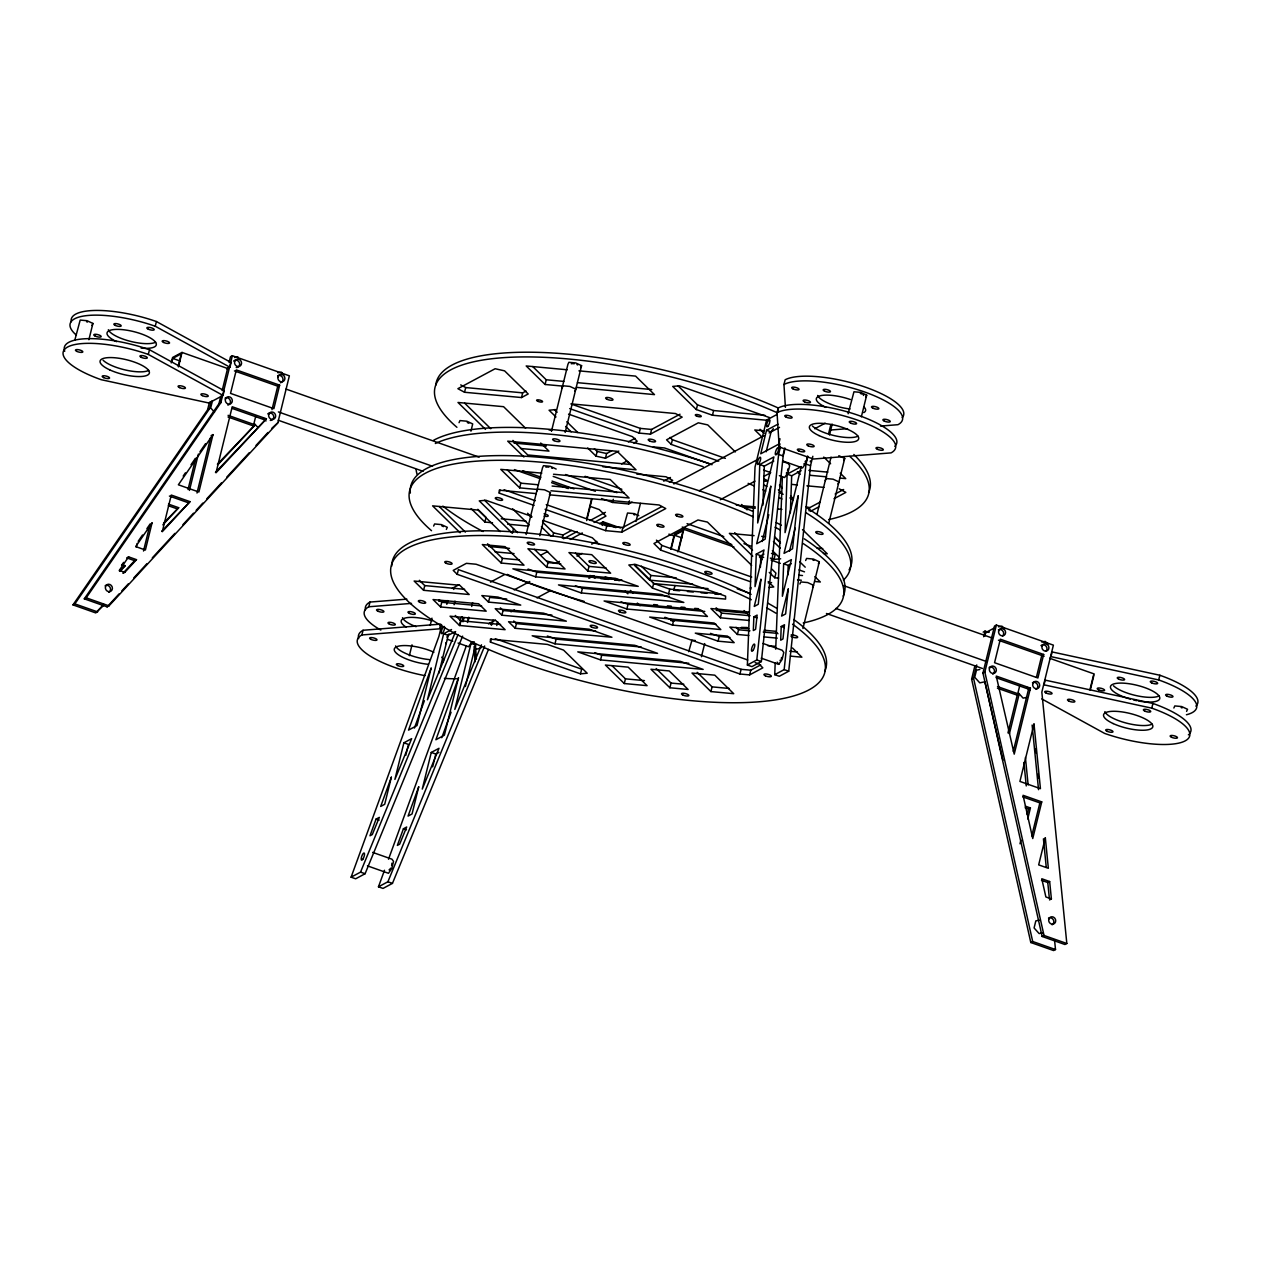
<?xml version="1.0" encoding="UTF-8"?>
<svg xmlns="http://www.w3.org/2000/svg" width="1261" height="1261" viewBox="0 0 1261 1261"><rect width="100%" height="100%" fill="white"/><g stroke="black" fill="none" stroke-linecap="round" stroke-linejoin="round"><path stroke-width="1.5" d="M759.752 464.521L757.688 522.968L773.907 456.939L759.752 464.521L764.308 466.129L773.75 461.069M762.937 505.094L764.308 466.129M787.116 474.168L785.051 532.615L801.255 466.586L787.116 474.168L791.672 475.775L801.098 470.716M790.363 512.786L791.672 475.775M785.02 448.506L783.176 456.025L761.36 661.568L751.934 666.628L747.379 665.02L755.024 467.043L766.578 420.055L776.681 414.633M753.857 616.85L753.321 630.547L755.607 629.318L757.12 615.1L753.857 616.85L756.899 617.922M756.285 554.131L755.024 586.633L764.024 549.985L756.285 554.131L760.84 555.738L763.945 554.083M760.399 567.214L760.84 555.738M812.841 456.277L810.539 465.672L788.724 671.215L779.298 676.274L774.743 674.667L775.184 662.908M775.72 649.179L782.387 476.69M781.221 626.496L780.685 640.194L782.971 638.964L784.484 624.747L781.221 626.496L784.263 627.568M783.648 563.777L782.387 596.28L791.388 559.632L783.648 563.777L788.204 565.385L791.309 563.714M787.841 574.937L788.204 565.385M747.379 665.02L756.805 659.96L778.62 454.417L780.464 446.898M774.743 674.667L784.169 669.607L805.984 464.064L807.828 456.545M74.793 340.234L80.184 320.073L87.025 320.704L92.904 323.431L88.9 339.698M149.476 349.738L224.174 390.721L223.024 395.418L148.325 354.436L149.476 349.738A63.349 18.836 13.8 0 0 64.737 351.283M156.411 321.539L231.11 362.522L229.943 367.235L155.245 326.236L156.411 321.539A63.349 18.836 13.8 0 0 71.262 321.728M171.244 362.9L172.584 357.478L182.01 352.434L228.446 368.795M171.906 361.923L172.773 358.392L181.253 353.852L178.227 366.194M178.463 366.888L182.01 352.434M136.283 547.038L137.181 543.428M143.502 551.025L150.154 523.93L146.891 528.674M188.031 489.52L195.55 458.909M104.316 604.713L95.773 612.925L72.98 604.886L207.608 409.793L209.452 402.275M189.449 490.419L198.371 454.07M72.98 604.886L74.856 603.877L209.499 408.785L211.344 401.266M212.431 400.888L210.697 407.933L214.496 412.142M197 493.035L210.634 437.535M229.092 362.38L230.479 356.737L232.371 355.728L289.368 375.825L277.83 422.813L108.982 605.863L107.106 606.872L84.298 598.833L218.941 403.741L220.785 396.222M222.172 390.579L227.705 368.023M220.565 401.124L221.432 397.593M212.983 434.619L198.891 492.011L178.368 484.791L212.983 434.619L211.107 435.628M84.298 598.833L86.189 597.824L220.817 402.732L232.371 355.728M255.762 416.162L254.028 423.207L257.827 427.416M271.982 409.667L277.751 386.165L279.643 385.157L273.873 408.659L230.542 393.385L236.311 369.899L279.643 385.157M361.891 634.961L363.058 630.264L440.688 624.116L439.537 628.829L361.891 634.961A63.349 18.836 13.8 0 0 424.973 675.66M380.822 630.059A63.349 18.836 13.8 0 1 368.827 606.762L369.977 602.064L406.862 599.148M464.552 392.266L457.869 388.687L495.132 368.732L504.573 370.844L528.201 393.968L521.534 397.546L464.552 392.266L465.703 387.568L460.691 384.889M423.601 590.306L414.144 581.037L459.729 585.262L469.187 594.514L423.601 590.306L424.752 585.593L419.346 580.312M409.352 655.673L412.016 644.828M470.936 431.167L472.702 423.932L466.838 421.206L459.997 420.575L459.036 422.671M430.19 625.393L431.971 618.158M403.898 742.792L394.898 779.44L411.653 738.647L403.898 742.792L408.454 744.4L405.758 755.386M440.609 606.951L433.043 599.558L478.644 603.783L486.194 611.175L440.609 606.951L441.76 602.254L439.238 599.795M441.713 624.999L438.954 636.269L351.094 877.183L355.665 878.791L365.091 873.731L462.629 636.143M446.804 604.318L447.718 600.551M755.118 662.608L758.823 663.901L762.826 667.826L749.617 674.903L739.939 674.005L457.223 574.338L458.373 569.625L741.105 669.307L750.768 670.206L760.682 664.894M451.533 629.538L443.667 633.747L427.447 699.776L455.599 631.556M454.102 604.728L455 601.119M438.954 673.09L448.222 635.355L454.512 631.997M459.508 625.472L450.067 616.203L495.652 620.428L505.109 629.696L459.508 625.472L460.675 620.759L455.268 615.478M492.499 522.779L484.902 522.07L486.052 517.373L477.809 509.302M459.792 625.503L460.943 620.79L500.585 624.463M462.992 621.768L463.922 618.016M431.262 752.439L422.262 789.087L439.001 748.293L431.262 752.439L435.817 754.046L438.923 752.376M521.534 397.546L522.684 392.849L526.026 391.068M467.437 622.524L468.729 617.228M534.097 505.425L499.261 493.146L500.034 490.009M468.02 621.5L468.934 617.732M471.709 606.462L472.639 602.695M432.665 766.877L435.817 754.046M474.168 641.707L471.031 643.394L454.811 709.423L481.481 644.797M465.388 686.504L475.586 645.001L471.031 643.394M488.527 602.112L481.844 595.57L497.953 597.068L520.746 605.107L488.527 602.112L489.678 597.415L506.733 599.007M501.232 563.052L482.317 544.547L505.109 546.659L524.024 565.164L501.232 563.052L502.382 558.355L487.534 543.806M537.265 489.489L519.69 487.865L520.84 483.168L507.332 469.943M562.658 386.102L545.083 384.479L546.234 379.782L532.725 366.557M513.511 528.611L512.36 533.308L479.259 500.885L485.926 500.27L531.795 516.443M492.2 623.896L493.13 620.128M490.434 642.101L490.434 639.138L547.432 644.418L563.557 650.093L587.185 673.232L580.501 673.847L490.434 642.101L491.207 638.964M496.771 625.503L497.685 621.736M501.894 615.21L495.21 608.669L543.554 613.145L566.347 621.184L501.894 615.21L503.044 610.497L500.365 607.881M526.121 534.506L542.514 467.768L543.475 465.687L550.3 466.318L556.18 469.045M551.514 431.12L567.907 364.382L568.869 362.301L575.71 362.932L581.573 365.658L565.18 432.381M515.26 628.293L508.561 621.736L589.171 629.207L611.932 637.246L515.26 628.293L516.411 623.596L513.731 620.979M539.787 535.767L550.411 492.531L544.531 489.82L537.706 489.189L536.729 491.27M535.673 576.86L638.239 586.365L615.447 578.326L512.88 568.821L535.673 576.86L536.823 572.163L621.972 580.044M552.807 536.02L553.579 532.883L542.529 522.054M546.817 567.277L527.918 548.771L546.139 550.458L565.054 568.963L546.817 567.277L547.968 562.579L534.459 549.355M562.264 538.116L563.021 534.979L571.501 530.455M618.804 451.091L605.453 458.232L596.012 456.135L597.162 451.438L594.404 448.743M554.982 643.819L657.548 653.34L634.756 645.301L532.189 635.78L554.982 643.819L556.133 639.122L641.297 647.019M586.917 517.908L591.693 498.521M586.68 520.588L592.008 498.899M605.453 458.232L606.604 453.534L611.617 450.855M581.274 592.938L683.825 602.443L661.032 594.404L558.481 584.899L581.274 592.938L582.44 588.241L669.496 596.311M587.847 571.075L568.947 552.57L591.74 554.682L610.639 573.188L587.847 571.075L588.997 566.378L575.489 553.153M602.222 525.443L603.121 521.833L620.648 528.012M545.099 509.302L605.627 530.645L606.777 525.947L622.887 527.445L661.852 506.591M601.544 498.568L612.547 502.445L613.319 499.324M569.72 408.611L639.169 433.09L640.32 428.393L651.59 429.434L680.01 414.223M580.501 673.847L581.668 669.15L495.274 638.696M605.627 530.645L621.736 532.142L622.887 527.445M612.547 502.445L628.672 503.943L629.428 500.806M623.454 527.744L627.521 513.006L634.362 513.637L638.775 515.686M639.169 433.09L650.44 434.131L651.59 429.434M600.583 659.913L703.149 669.402L680.357 661.379L577.774 651.858L600.583 659.913L601.733 655.2L688.821 663.27M636.001 521.471L640.446 503.391M626.875 609.016L707.453 616.471L700.769 609.93L604.082 600.977L626.875 609.016L628.025 604.318L704.773 611.427M718.723 461.148L671.246 444.408L672.397 439.711L670.064 437.409M624.29 683.541L605.39 665.036L628.183 667.148L647.082 685.653L624.29 683.541L625.44 678.844L611.948 665.635M692.667 584.142L649.683 580.155L650.834 575.457L641.376 566.205M750.547 581.762L660.622 550.08L661.773 545.382L656.429 540.149M652.489 588.13L628.845 564.991L635.528 564.392L725.579 596.138L725.579 599.101L668.598 593.821L652.489 588.13L653.639 583.433L634.173 564.376M769.446 420.512L712.449 415.232L696.34 409.557L697.491 404.86L678.024 385.803M670.805 548.819L674.351 534.349L683.793 529.305L733.934 546.975M671.073 549.37L674.54 535.279L683.021 530.739L677.835 551.877M678.465 550.994L683.793 529.305M668.598 593.821L669.749 589.123L721.04 593.868M712.449 415.232L713.616 410.534L764.891 415.295M674.934 585.545L673.784 590.243L679.632 590.779M672.476 625.093L720.819 629.57L714.136 623.029L649.683 617.055L672.476 625.093L673.626 620.396L716.169 624.337M669.875 687.765L650.975 669.26L669.213 670.947L688.112 689.468L669.875 687.765L671.041 683.068L656.177 668.535M688.679 651.701L691.958 640.21L695.378 640.525M701.431 656.729L704.678 643.567M748.876 620.444L720.378 617.795L721.528 613.098L716.138 607.802M777.927 424.169L766.515 430.285L760.746 453.787L778.668 444.187L780.007 438.765M718.076 641.171L734.186 642.653L727.502 636.111L695.284 633.132L718.076 641.171L719.227 636.458L729.977 637.467M766.199 451.769L771.086 431.892L773.292 428.661M777.044 412.694A63.349 18.836 13.8 0 1 857.638 420.165A63.349 18.836 13.8 0 1 891.054 452.888L813.408 459.02L779.203 446.961L777.044 412.694L778.195 407.997A63.349 18.836 13.8 0 1 852.121 413.261A63.349 18.836 13.8 0 1 896.067 444.802M785.414 407.35L783.964 384.51L785.13 379.797A63.349 18.836 13.8 0 1 860.979 385.677A63.349 18.836 13.8 0 1 902.214 417.659M710.905 691.58L692.005 673.059L714.798 675.171L733.713 693.692L710.905 691.58L712.071 686.867L697.207 672.334M779.203 446.961L779.976 443.84M748.782 635.512L737.386 634.456L738.552 629.759L736.03 627.284M783.081 455.048L784.815 448.002M762.18 541.489L768.769 514.709M739.939 674.005L741.105 669.307M770.329 558.103L774.002 559.395L775.152 554.698L771.48 553.406M749.617 674.903L750.768 670.206M778.557 578.121L774.758 577.774L775.909 573.077L771.779 569.026M807.623 456.041L805.889 463.086L802.563 467.926L783.27 461.132M789.544 551.136L795.187 528.17M808.995 510.768L809.767 507.631L819.918 502.193M828.619 433.579L830.778 424.768M829.502 434.982L832.165 424.137M816.955 514.472L831.031 457.128M848.117 413.75L853.965 391.777L860.806 392.407L866.685 395.134L861.358 416.824M802.926 628.53L819.319 561.791L813.44 559.064L806.599 558.434L805.637 560.53M828.776 523.252L844.712 458.405L838.833 455.678M1054.527 939.808L1055.504 949.549L1053.613 950.558L1030.804 942.519L971.632 679.112L974.863 665.95M1055.504 949.549L1032.696 941.51L973.524 678.103L976.755 664.941M983.675 636.742L985.062 631.115L988.734 632.407M984.825 636.127L985.692 632.612L993.558 628.404M982.949 673.059L994.503 626.055L996.379 625.046L1053.392 645.143L1041.838 692.131L1066.822 943.496L1064.93 944.505L1042.138 936.466L982.949 673.059L984.841 672.05L996.379 625.046M1007.965 732.925L1017.233 695.189L1019.124 694.18L1009.399 733.792M1019.786 685.48L1018.053 692.525L1023.112 698.137L1026.501 697.412M1013.261 751.383L1028.55 689.121L1030.442 688.112L1014.222 754.141L996.237 676.069L1030.442 688.112M1036.447 677.173L1041.775 655.484L1043.667 654.475L1037.898 677.977L994.566 662.703L1000.336 639.201L1043.667 654.475M1019.991 843.782L1020.89 840.11M1027.195 814.464L1028.535 808.963L1030.426 807.954L1027.731 818.941M1031.766 835.885L1039.868 802.894L1041.744 801.886L1032.743 838.549L1023.034 795.297L1041.744 801.886M1089.993 689.499L1093.46 675.407M1090.229 690.24L1094.217 673.973L1049.641 658.258M1151.766 708.146L1152.917 703.449L1045.196 680.136L1044.045 684.833L1151.766 708.146A63.349 18.836 13.8 0 1 1185.182 740.869A63.349 18.836 13.8 0 1 1104.589 733.398L1041.775 698.925M1158.686 679.947L1159.852 675.25L1052.131 651.937L1050.98 656.634L1158.686 679.947A63.349 18.836 13.8 0 1 1186.412 714.751M376.062 819.114L369.993 835.775L372.279 834.561L379.325 817.364L376.062 819.114L379.104 820.186M414.412 728.07L424.374 700.738M488.496 649.415L392.455 883.378L383.013 888.422L378.458 886.814L384.495 870.263M388.514 859.23L466.302 645.916M403.425 828.761L397.357 845.422L399.642 844.192L406.688 827.011L403.425 828.761L406.468 829.833M441.776 737.717L451.075 712.213M351.094 877.183L360.536 872.123L458.058 634.535M378.458 886.814L387.899 881.77L484.681 645.995M91.943 325.511L92.904 323.431M433.642 526.058L434.604 523.961L441.429 524.608L447.308 527.319L446.347 529.415M562.122 387.884L563.1 385.787L569.925 386.433L575.804 389.145L574.843 391.241M580.612 367.739L581.573 365.658M549.449 494.627L550.411 492.531M825.261 480.63L826.223 478.55L833.064 479.18L838.943 481.907L837.966 483.988M865.708 397.215L866.685 395.134M843.751 460.486L844.712 458.405M799.868 584.016L800.83 581.936L807.67 582.566L813.55 585.293L812.573 587.374M818.357 563.872L819.319 561.791M1173.865 708.02L1174.826 705.924L1181.667 706.554L1187.547 709.281L1186.585 711.377M446.867 637.104L449.074 633.873M471.882 641.912L468.556 646.751L458.042 643.047M761.218 658.163L778.762 664.342L782.072 659.503L783.806 652.457L782.214 650.25L762.921 643.441M121.56 565.369L123.625 562.374M138.174 541.3L142.54 534.979M183.176 476.091L185.414 472.843M190.994 464.757L195.471 458.279M199.932 451.816L205.511 443.714M128.622 556.873L119.306 570.366L124.823 572.305L136.503 559.648L128.622 556.873L126.731 557.882L134.628 560.656L136.503 559.648M119.401 570.934L125.186 565.7L122.033 564.597M163.599 523.031L178.684 507.71L168.47 504.116M120 571.328L125.186 565.7M162.842 524.891L178.684 507.71M134.628 560.656L122.947 573.314L124.823 572.305M161.707 531.291L190.001 501.657L171.275 495.053L162.275 531.701L190.001 501.657M97.113 611.49L103.749 604.287M107.106 606.872L119.07 593.899M121.718 591.015L128.37 583.811M133.682 578.042L146.985 563.635M152.297 557.866L174.901 533.371M182.877 524.718L193.516 513.195M196.164 510.311L202.816 503.092M206.804 498.773L221.432 482.916M226.744 477.162L249.347 452.652M255.999 445.448L267.962 432.476M271.95 428.157L277.83 422.813M217.396 464.221L255.1 424.862L228.099 415.342M217.948 464.631L255.1 424.862M215.442 472.371L266.418 418.794L232.213 406.751L216.009 472.78L266.418 418.794M226.807 368.906L229.943 367.235M223.024 395.418L208.869 403L101.148 379.687A63.349 18.836 13.8 0 1 67.731 346.964A63.349 18.836 13.8 0 1 148.325 354.436M207.608 409.793L209.499 408.785M218.941 403.741L220.817 402.732M628.309 441.917L634.992 438.339M633.826 443.037L637.168 441.24L632.486 436.669L568.538 414.112M650.44 434.131L682.185 417.123L675.502 413.545L572.147 403.977M621.578 463.922L626.591 461.242M452.179 588.383L458.909 584.773M590.148 520.478L605.39 512.329M663.696 481.119L670.474 477.478M563.572 538.778L577.128 531.527M594.073 522.464L605.942 516.112L599.259 509.57L590.085 506.339M628.672 503.943L632.06 502.13M669.323 482.191L672.712 480.378L666.029 476.784L636.773 474.073M490.482 582.125L504.337 574.701M540.733 555.218L547.668 551.514M570.193 539.456L582.314 532.962M599.653 523.678L603.121 521.833M673.815 483.956L763.914 435.723M769.115 432.949L779.519 427.369M559.49 561.366L556.101 563.178L546.659 561.082M591.693 544.137L596.768 541.426M576.971 556.101L582.062 553.374M621.736 532.142L665.776 508.561L659.109 504.983L549.906 494.864M814.748 428.772L825.151 423.192M514.173 589.849L529.762 581.51M699.225 490.765L756.411 460.155M488.448 623.864L495.384 620.16M510.973 611.806L514.441 609.946M536.965 597.887L550.836 590.463M720.299 499.719L754.961 481.166M763.614 476.532L770.55 472.828M588.903 578.342L593.978 575.631M835.16 494.028L843.641 489.504M810.303 511.43L818.767 506.89M834.01 498.725L845.863 492.389L839.18 488.795M983.17 632.124L985.062 631.115M971.632 679.112L973.524 678.103M1041.476 880.32L1047.781 882.542L1049.656 881.534L1051.39 898.92L1049.499 899.928M1030.804 942.519L1032.696 941.51M1042.138 936.466L1044.013 935.457L1066.822 943.496M234.499 357.525L237.888 356.8M277.83 372.799L281.219 372.074L283.741 374.88M998.523 626.843L1001.912 626.118L1004.45 628.924M985.692 632.612L989.081 631.887M1041.838 642.101L1045.243 641.392L1047.765 644.198M979.844 669.481L976.455 670.206L974.721 677.252L979.781 682.863L984.873 681.791M1039.222 920.199L1035.817 920.908L1034.083 927.97L1039.143 933.581L1042.548 932.856M555.738 409.604L549.071 410.219L555.975 416.965M774.002 559.395L780.669 558.781M768.233 582.897L771.559 582.582M768.737 587.437L773.75 586.98L768.217 581.573M830.037 430.064L847.518 428.677M880.509 426.076L897.974 424.689A63.349 18.836 13.8 0 0 864.557 391.966A63.349 18.836 13.8 0 0 783.964 384.51M368.827 606.762L411.527 603.389M438.702 601.245L446.457 600.63M567.214 369.772L526.184 365.958L545.083 384.479M578.925 370.86L635.591 376.109L654.491 394.614L576.34 387.363M546.234 379.782L563.825 381.405M577.491 382.666L651.748 389.554M465.703 387.568L522.684 392.849M764.276 430.836L754.787 429.954L761.66 436.684M653.293 446.93L664.579 447.97L712.055 464.71M514.015 443.068L546.312 446.063M808.9 470.385L827.894 472.15M520.462 448.475L548.961 451.107L540.701 443.037M809.641 475.255L826.743 476.847M840.047 478.077L845.737 478.613L840.236 473.222M631.32 464.568L527.76 454.969L512.912 440.42M602.805 466.728L636.033 469.801L617.118 451.296L507.71 441.161L523.914 457.018M791.703 484.397L797.393 484.933M806.898 485.816L823.985 487.392M541.804 473.159L500.775 469.36L519.69 487.865M553.532 474.246L610.198 479.495L629.097 498L550.947 490.765M520.84 483.168L538.431 484.791M552.097 486.052L624.4 492.752M736.314 505.157L755.307 506.906M778.1 509.018L781.899 509.381M743.549 507.143L755.276 508.23M536.272 493.603L499.261 490.182L499.261 493.146M754.078 535.641L729.378 533.356L752.754 556.227M761.676 536.335L765.474 536.697M501.248 518.791L525.947 521.077M817.033 548.046L822.724 548.567M507.694 524.182L528.595 526.121M823.465 553.453L827.263 553.8L802.516 529.573M488.622 546.454L509.523 548.393M798.702 575.189L802.5 575.536M495.069 551.861L514.062 553.611M797.551 579.887L801.35 580.233M814.653 581.463L820.344 581.999L814.842 576.608M502.382 558.355L519.469 559.947M547.968 562.579L560.735 563.762M588.997 566.378L606.1 567.97M650.834 575.457L676.227 577.806M600.898 578.673L608.685 579.398M614.533 579.934L620.38 580.486M653.497 583.559L708.083 588.603M687.434 591.504L693.282 592.039M701.084 592.765L706.932 593.316M714.735 594.026L718.644 594.388M748.924 612.058L710.92 608.543L720.378 617.795M653.671 604.555L657.58 604.917M667.353 605.832L671.262 606.194M681.035 607.093L684.944 607.455M694.701 608.369L698.61 608.716M716.201 610.356L747.458 613.256M424.752 585.593L464.647 589.297M721.528 613.098L750.027 615.731M748.829 628.813L729.835 627.048L737.386 634.456M764.024 630.216L775.42 631.272L777.942 633.747M441.76 602.254L481.655 605.958M738.552 629.759L749.948 630.815M763.236 632.045L776.54 633.274M503.044 610.497L551.877 615.037M763.993 636.915L777.28 638.145M767.744 645.648L775.342 646.341M516.411 623.596L595.681 630.941M789.749 651.259L797.346 651.953M790.489 656.13L801.886 657.186L792.428 647.933M625.44 678.844L644.45 680.609M671.041 683.068L683.809 684.25M712.071 686.867L729.157 688.459M553.579 532.883L563.021 534.979M597.162 451.438L606.604 453.534M805.984 506.796L809.767 507.631M769.431 417.549L679.38 385.803L672.712 386.418L696.34 409.557M766.515 430.285L771.086 431.892M778.62 454.417L783.176 456.025M805.984 464.064L810.539 465.672M782.845 461.573L788.109 463.417L789.701 465.64L787.967 472.686L784.641 477.525L779.377 475.665M763.599 470.101L770.613 472.576M585.072 476.311L621.846 489.268M565.543 474.53L617.007 492.673M687.056 523.646L723.767 536.587M743.943 543.696L751.288 546.281M682.233 527.051L731.79 544.516M234.436 370.907L278.586 386.465M286.011 389.082L479.164 457.16M514.441 469.596L540.449 478.77M551.593 482.695L568.301 488.59M759.926 556.148L763.646 557.457M771.07 560.073L780.354 563.352M798.938 569.893L804.502 571.848M843.499 585.608L992.076 637.971M998.444 640.225L1044.076 656.303M172.773 358.392L180.197 361.024M674.54 535.279L681.965 537.895M668.897 534.144L674.414 536.083M603.972 523.41L615.935 527.618M661.773 545.382L751.714 577.065M278.382 411.921L432.539 466.255M835.87 608.448L986.307 661.473M278.24 420.244L423.097 471.315M826.444 613.492L982.445 668.488M232.134 408.391L264.542 419.818M996.158 677.709L1028.55 689.121M542.797 520.32L592.323 537.769L599.007 544.311M737.212 588.855L750.059 593.395M997.514 686.567L1019.124 694.18M228.02 416.981L253.209 425.871M997.435 688.207L1017.233 695.189M756.805 659.96L761.36 661.568M784.169 669.607L788.724 671.215M169.4 496.062L188.11 502.666M1022.844 796.905L1039.868 802.894M1025.319 806.157L1030.426 807.954M168.28 505.724L176.792 508.719M1025.13 807.765L1028.535 808.963M443.667 633.747L448.222 635.355M447.513 639.327L452.778 641.187M1049.656 881.534L1041.775 878.744L1045.873 896.965L1051.39 898.92M86.189 597.824L108.982 605.863M74.856 603.877L97.664 611.916M372.657 852.389L391.95 859.182L393.542 861.405L391.808 868.451L388.483 873.29L367.44 865.866M360.536 872.123L365.091 873.731M387.899 881.77L392.455 883.378M697.491 404.86L713.616 410.534M570.87 403.914L640.32 428.393M672.397 439.711L725.359 458.373M553.185 476.406L595.365 491.286M522.684 470.763L541.032 477.225M552.034 481.103L574.039 488.874M504.085 489.725L535.263 500.727M546.265 504.605L606.777 525.947M653.639 583.433L669.749 589.123M528.06 569.074L536.823 572.163M575.41 585.766L582.44 588.241M621.011 601.844L628.025 604.318M664.862 617.291L673.626 620.396M710.463 633.369L719.227 636.458M747.726 659.992L476.091 564.234L466.412 563.336L453.219 570.398L457.223 574.338M547.369 636.033L556.133 639.122M594.719 652.725L601.733 655.2M626.087 461.022L629.428 462.803M590.038 575.442L595.05 578.137M823.748 457.065L830.621 463.796M760.052 429.307L764.182 433.343M797.393 471.693L800.152 474.388M779.471 485.122L782.246 487.834M790.584 495.999L793.374 498.725M778.321 489.82L782.482 493.902M735.321 451.927L707.752 424.91L698.31 422.813L666.565 439.821L671.246 444.408M741.594 504.495L747.095 509.87M774.585 536.792L780.086 542.183M774.979 537.58L780.48 542.955M799.726 561.807L805.227 567.182M773.434 541.505L780.307 548.236M772.378 550.663L779.298 557.441M734.659 532.694L752.533 550.19M759.406 556.921L762.164 559.616M769.257 572.384L774.758 577.774M751.635 565.338L707.437 522.086L697.979 519.973L653.939 543.538L660.622 550.08M554.367 409.573L557.126 412.268M566.788 421.726L577.837 432.523M565.637 426.423L571.154 431.829M587.721 448.033L596.012 456.135M744.069 610.56L749.46 615.841M525.585 428.22L503.58 406.688L457.995 402.464L485.501 429.386M634.819 565.622L649.683 580.155M464.647 403.142L490.781 428.724M630.405 590.432L633.101 593.08M625.204 591.173L627.899 593.805M637.357 603.073L640.052 605.706M527.571 513.227L531.716 517.294M541.379 526.751L551.041 536.224M512.612 508.798L529.116 524.954M484.539 500.239L517.656 532.678M500.191 531.606L478.187 510.075L432.602 505.85L460.107 532.772M471.157 508.609L484.902 522.07M439.254 506.544L465.388 532.11M1027.479 687.466L1030.016 690.271M263.454 418.163L265.992 420.969M777.17 662.135L778.762 664.342M489.946 623.06L491.538 625.267M984.92 682.122L1002.905 760.21M984.841 672.05L1044.013 935.457M1035.565 748.861L1035.943 752.754M1038.071 774.191L1038.465 778.084M1032.128 725.043L1038.544 789.67M1043.43 838.801L1046.267 867.41M1047.781 882.542L1049.31 897.99M1025.414 757.514L1028.141 784.925M1023.916 762.432L1026.249 785.934M778.195 407.997L778.431 411.811M475.381 643.788L476.343 659.03M474.104 646.594L475.066 661.82M781.631 657.47A3.799 1.135 -70.6 0 1 781.284 658.4M780.449 659.976A3.799 1.135 -70.6 0 1 780.023 660.512M805.448 461.053A3.799 1.135 -70.6 0 1 805.101 461.983M804.266 463.559A3.799 1.135 -70.6 0 1 803.84 464.08M787.967 468.824A3.799 1.135 -70.6 0 1 787.526 470.652M786.769 472.434A3.799 1.135 -70.6 0 1 786.328 473.143M391.84 863.218A3.799 1.135 -70.6 0 1 391.635 865.487M390.611 868.198A3.799 1.135 -70.6 0 1 390.185 868.908M389.744 869.444A3.799 1.135 -70.6 0 1 389.019 869.838M1048.506 918.134A3.799 3.452 61.8 0 1 1053.345 919.836A3.799 3.452 61.8 0 1 1052.115 924.817M1032.46 682.69A3.799 3.452 61.8 0 1 1037.299 684.392A3.799 3.452 61.8 0 1 1036.085 689.373M989.144 667.416A3.799 3.452 61.8 0 1 993.983 669.118A3.799 3.452 61.8 0 1 992.754 674.115M998.381 629.822A3.799 3.452 61.8 0 1 1002.716 635.97M1040.971 645.632A3.799 3.452 61.8 0 1 1041.696 645.096M1042.548 644.781A3.799 3.452 61.8 0 1 1046.031 651.243M105.199 585.624A3.799 3.452 61.8 0 1 110.022 587.327A3.799 3.452 61.8 0 1 108.809 592.307M267.726 413.907A3.799 3.452 61.8 0 1 273.495 415.531A3.799 3.452 61.8 0 1 270.295 420.433M225.12 398.098A3.799 3.452 61.8 0 1 230.164 400.257A3.799 3.452 61.8 0 1 227.894 405.112M233.632 361.04A3.799 3.452 61.8 0 1 239.401 362.664A3.799 3.452 61.8 0 1 236.217 367.566M277.672 375.778A3.799 3.452 61.8 0 1 282.732 377.937A3.799 3.452 61.8 0 1 280.446 382.777M444.597 627.647A3.799 1.135 -70.6 0 1 442.185 633.511A3.799 1.135 -70.6 0 1 441.902 629.57A3.799 1.135 -70.6 0 1 444.55 627.032M462.472 617.433A3.799 1.135 -70.6 0 1 461.999 620.648M459.713 620.286A3.799 1.135 -70.6 0 1 462.062 616.865M453.361 588.855A3.799 1.135 -70.6 0 1 453.787 589.439M810.46 460.848A3.799 1.135 -70.6 0 1 810.271 461.731M633.889 514.677A3.799 1.135 13.8 0 1 634.819 514.961M571.312 363.814A3.799 1.135 13.8 0 1 574.259 363.767M576.986 364.602A3.799 1.135 13.8 0 1 577.68 364.965M467.279 422.545A3.799 1.135 13.8 0 1 468.808 423.255M812.951 560.12A3.799 1.135 13.8 0 1 813.897 560.404M545.918 467.2A3.799 1.135 13.8 0 1 548.866 467.153M551.593 467.989A3.799 1.135 13.8 0 1 552.286 468.351M441.886 525.932A3.799 1.135 13.8 0 1 443.415 526.641M1181.194 707.61A3.799 1.135 13.8 0 1 1182.124 707.894M860.317 393.448A3.799 1.135 13.8 0 1 862.098 394.078M863.265 394.819A3.799 1.135 13.8 0 1 863.517 395.465M86.552 321.744A3.799 1.135 13.8 0 1 87.482 322.028M863.769 406.704A25.346 7.534 13.8 0 1 863.769 412.631M825.955 407.398A25.346 7.534 13.8 0 1 819.603 395.97A25.346 7.534 13.8 0 1 850.403 399.548M895.278 445.858A63.349 18.836 13.8 0 1 894.79 446.362M850.072 408.99A25.346 7.534 13.8 0 1 817.664 395.465M858 436.133A25.346 7.534 13.8 0 1 835.208 435.833A25.346 7.534 13.8 0 1 812.399 425.982M1130.313 699.098A25.346 7.534 13.8 0 1 1114.882 683.635A25.346 7.534 13.8 0 1 1156.195 693.251A25.346 7.534 13.8 0 1 1138.336 700.974M1136.728 700.659A25.346 7.534 13.8 0 1 1133.497 699.934M1152.917 703.449A63.349 18.836 13.8 0 1 1189.848 733.319M1188.934 734.343A63.349 18.836 13.8 0 1 1188.382 734.832M1159.852 675.25A63.349 18.836 13.8 0 1 1195.854 706.144M1159.064 695.914A25.346 7.534 13.8 0 1 1136.271 695.615A25.346 7.534 13.8 0 1 1113.463 685.763M1152.128 724.113A25.346 7.534 13.8 0 1 1126.12 723.026A25.346 7.534 13.8 0 1 1104.872 711.63M481.166 647.728A63.349 18.836 13.8 0 1 474.782 649.525M475.098 643.599A3.799 1.135 13.8 0 1 474.845 644.135M406.263 627.206A25.346 7.534 13.8 0 1 405.301 617.985A25.346 7.534 13.8 0 1 432.208 620.806M358.66 638.586A63.349 18.836 13.8 0 1 363.058 630.264M365.422 609.725A63.349 18.836 13.8 0 1 369.977 602.064M416.083 626.67A25.346 7.534 13.8 0 1 402.511 617.717M429.512 659.613A25.346 7.534 13.8 0 1 395.591 645.916M456.482 678.765A63.349 18.836 13.8 0 1 444.392 678.355M445.905 642.747A3.799 1.135 13.8 0 1 445.905 643.63M441.697 657.17A25.346 7.534 13.8 0 1 441.697 663.097M428.362 664.311A25.346 7.534 13.8 0 1 394.441 648.595A25.346 7.534 13.8 0 1 433.91 652.252M76.354 335.111A63.349 18.836 13.8 0 1 86.631 315.613A63.349 18.836 13.8 0 1 155.245 326.236M116.658 341.668A25.346 7.534 13.8 0 1 114.987 329.452A25.346 7.534 13.8 0 1 152.471 339.335A25.346 7.534 13.8 0 1 141.122 348.115M155.623 342.204A25.346 7.534 13.8 0 1 129.615 341.132A25.346 7.534 13.8 0 1 108.351 329.736M148.703 370.403A25.346 7.534 13.8 0 1 125.911 370.103A25.346 7.534 13.8 0 1 103.103 360.252M792.586 624.195A223.26 66.392 13.8 0 1 636.474 693.046A223.26 66.392 13.8 0 1 399.958 553.012A223.26 66.392 13.8 0 1 751.288 599.747M766.625 607.818A223.26 66.392 13.8 0 1 776.019 613.256M791.073 634.992A3.799 1.135 13.8 0 1 796.511 636.048A3.799 1.135 13.8 0 1 796.511 637.767A3.799 1.135 13.8 0 1 791.073 636.395M793.736 619.498A223.26 66.392 13.8 0 1 824.726 671.293M391.777 566.031A223.26 66.392 13.8 0 1 518.555 532.252A223.26 66.392 13.8 0 1 751.099 594.372M767.776 603.105A223.26 66.392 13.8 0 1 777.17 608.559M849.851 456.466A223.26 66.392 13.8 0 1 828.635 519.595M456.923 427.306A223.26 66.392 13.8 0 1 510.484 357.257A223.26 66.392 13.8 0 1 776.981 412.631M763.677 479.085A3.042 0.898 13.8 0 1 767.019 480.74A3.042 0.898 13.8 0 1 763.677 480.93M548.803 429.765A3.799 1.135 13.8 0 1 551.546 430.616M853.839 454.449A223.26 66.392 13.8 0 1 868.577 492.72M435.739 385.236A223.26 66.392 13.8 0 1 555.991 353.206A223.26 66.392 13.8 0 1 778.132 407.933M803.131 543.523A223.26 66.392 13.8 0 1 803.241 622.981M747.332 627.521A223.26 66.392 13.8 0 1 741.342 627.395M674.194 621.074A223.26 66.392 13.8 0 1 670.71 620.538M584.142 601.371A223.26 66.392 13.8 0 1 570.287 597.273M568.569 596.752A223.26 66.392 13.8 0 1 507.253 574.385M431.53 530.692A223.26 66.392 13.8 0 1 485.769 460.612A223.26 66.392 13.8 0 1 753.038 516.663M775.026 527.224A223.26 66.392 13.8 0 1 780.133 529.919M751.067 588.934A3.799 1.135 13.8 0 1 751.067 587.516M544.058 513.779A3.799 1.135 13.8 0 1 548.251 515.859A3.799 1.135 13.8 0 1 544.058 516.08M804.297 538.825A223.26 66.392 13.8 0 1 843.183 596.106M410.345 493.083A223.26 66.392 13.8 0 1 524.292 456.214A223.26 66.392 13.8 0 1 752.738 511.32M776.177 522.527A223.26 66.392 13.8 0 1 781.3 525.207M805.826 512.596A223.26 66.392 13.8 0 1 843.42 580.123M619.261 580.612A223.26 66.392 13.8 0 1 605.107 577.034M483.121 531.527A223.26 66.392 13.8 0 1 442.847 506.102M417.06 474.246A223.26 66.392 13.8 0 1 416.114 469.596M435.344 443.494A223.26 66.392 13.8 0 1 703.197 466.696M748.136 483.357A223.26 66.392 13.8 0 1 754.11 485.895M762.842 489.772A223.26 66.392 13.8 0 1 765.679 491.081M779.33 497.685A223.26 66.392 13.8 0 1 781.946 499.025M806.977 507.899A223.26 66.392 13.8 0 1 849.063 569.877M433.674 440.215A223.26 66.392 13.8 0 1 711.046 464.237M763.993 485.075A223.26 66.392 13.8 0 1 766.83 486.368M779.172 492.326A223.26 66.392 13.8 0 1 783.097 494.328M789.89 497.922A223.26 66.392 13.8 0 1 793.169 499.719M760.919 579.351L758.271 604.287L754.251 606.431L760.919 579.351M770.786 486.305L765.175 539.156L756.679 543.712L770.786 486.305M788.267 588.997L785.635 613.934L781.615 616.077L788.267 588.997M798.15 495.951L792.538 548.803L784.043 553.358L798.15 495.951M152.045 522.921L145.393 550.017L135.715 546.596L152.045 522.921M391.351 777.202L384.7 804.297L380.696 806.441L391.351 777.202M431.12 668.157L417.013 725.564L408.517 730.103L431.12 668.157M418.715 786.848L412.063 813.944L408.06 816.088L418.715 786.848M458.484 677.803L444.376 735.21L435.88 739.75L458.484 677.803M1034.004 724.019L1019.913 781.426L1040.435 788.661L1034.004 724.019M1045.322 837.793L1038.67 864.888L1048.348 868.293L1045.322 837.793M225.388 399.233A3.799 3.452 61.8 0 0 229.77 404.087A3.799 3.452 61.8 0 0 231.267 397.987A3.799 3.452 61.8 0 0 225.388 399.233M268.719 414.506A3.799 3.452 61.8 0 0 273.101 419.361A3.799 3.452 61.8 0 0 274.599 413.261A3.799 3.452 61.8 0 0 268.719 414.506M234.625 361.639A3.799 3.452 61.8 0 0 239.007 366.494A3.799 3.452 61.8 0 0 240.504 360.394A3.799 3.452 61.8 0 0 234.625 361.639M277.956 376.913A3.799 3.452 61.8 0 0 282.338 381.768A3.799 3.452 61.8 0 0 283.835 375.668A3.799 3.452 61.8 0 0 277.956 376.913M105.467 586.743A3.799 3.452 61.8 0 0 109.849 591.614A3.799 3.452 61.8 0 0 111.346 585.498A3.799 3.452 61.8 0 0 105.467 586.743M362.821 859.261A3.799 1.135 -70.6 0 0 364.319 853.161A3.799 1.135 -70.6 0 0 361.45 857.354A3.799 1.135 -70.6 0 0 362.821 859.261M768.201 425.903A3.799 1.135 -70.6 0 0 769.714 419.803A3.799 1.135 -70.6 0 0 766.83 423.995A3.799 1.135 -70.6 0 0 768.201 425.903M753.085 650.329A3.799 1.135 -70.6 0 0 754.582 644.213A3.799 1.135 -70.6 0 0 751.714 648.406A3.799 1.135 -70.6 0 0 753.085 650.329M776.902 453.913A3.799 1.135 -70.6 0 0 778.4 447.797A3.799 1.135 -70.6 0 0 775.531 451.99A3.799 1.135 -70.6 0 0 776.902 453.913M758.98 463.496A3.799 1.135 -70.6 0 0 760.478 457.396A3.799 1.135 -70.6 0 0 757.593 461.589A3.799 1.135 -70.6 0 0 758.98 463.496M998.649 630.957A3.799 3.452 61.8 0 0 1003.031 635.812A3.799 3.452 61.8 0 0 1004.528 629.712A3.799 3.452 61.8 0 0 998.649 630.957M1048.774 919.253A3.799 3.452 61.8 0 0 1053.156 924.124A3.799 3.452 61.8 0 0 1054.653 918.024A3.799 3.452 61.8 0 0 1048.774 919.253M1032.743 683.825A3.799 3.452 61.8 0 0 1037.125 688.679A3.799 3.452 61.8 0 0 1038.623 682.579A3.799 3.452 61.8 0 0 1032.743 683.825M989.412 668.551A3.799 3.452 61.8 0 0 993.794 673.406A3.799 3.452 61.8 0 0 995.292 667.305A3.799 3.452 61.8 0 0 989.412 668.551M1041.98 646.231A3.799 3.452 61.8 0 0 1046.346 651.086A3.799 3.452 61.8 0 0 1047.859 644.986A3.799 3.452 61.8 0 0 1041.98 646.231M804.534 401.849A3.799 1.135 13.8 0 0 810.445 402.401A3.799 1.135 13.8 0 0 805.369 400.036A3.799 1.135 13.8 0 0 804.534 401.849M872.911 408.186A3.799 1.135 13.8 0 0 878.838 408.737A3.799 1.135 13.8 0 0 873.747 406.373A3.799 1.135 13.8 0 0 872.911 408.186M824.536 391.131A3.799 1.135 13.8 0 0 830.463 391.682A3.799 1.135 13.8 0 0 825.372 389.334A3.799 1.135 13.8 0 0 824.536 391.131M884.324 421.095A3.799 1.135 13.8 0 0 890.25 421.631A3.799 1.135 13.8 0 0 885.159 419.282A3.799 1.135 13.8 0 0 884.324 421.095M793.122 388.94A3.799 1.135 13.8 0 0 799.033 389.491A3.799 1.135 13.8 0 0 793.957 387.127A3.799 1.135 13.8 0 0 793.122 388.94M798.78 450.886A3.799 1.135 13.8 0 0 804.691 451.438A3.799 1.135 13.8 0 0 799.616 449.074A3.799 1.135 13.8 0 0 798.78 450.886M850.671 423.113A3.799 1.135 13.8 0 0 856.582 423.664A3.799 1.135 13.8 0 0 851.49 421.3A3.799 1.135 13.8 0 0 850.671 423.113M808.206 445.842A3.799 1.135 13.8 0 0 814.133 446.394A3.799 1.135 13.8 0 0 809.042 444.03A3.799 1.135 13.8 0 0 808.206 445.842M877.404 449.294A3.799 1.135 13.8 0 0 883.315 449.83A3.799 1.135 13.8 0 0 878.239 447.482A3.799 1.135 13.8 0 0 877.404 449.294M786.186 417.139A3.799 1.135 13.8 0 0 792.113 417.69A3.799 1.135 13.8 0 0 787.022 415.326A3.799 1.135 13.8 0 0 786.186 417.139M819.035 435.597A25.346 7.534 13.8 0 0 858.52 439.254A25.346 7.534 13.8 0 0 824.599 423.538A25.346 7.534 13.8 0 0 819.035 435.597M1118.68 679.112A3.799 1.135 13.8 0 0 1124.591 679.663A3.799 1.135 13.8 0 0 1119.516 677.299A3.799 1.135 13.8 0 0 1118.68 679.112M1098.662 689.83A3.799 1.135 13.8 0 0 1104.589 690.382A3.799 1.135 13.8 0 0 1099.497 688.017A3.799 1.135 13.8 0 0 1098.662 689.83M1167.04 696.167A3.799 1.135 13.8 0 0 1172.966 696.718A3.799 1.135 13.8 0 0 1167.875 694.354A3.799 1.135 13.8 0 0 1167.04 696.167M1151.719 682.895A3.799 1.135 13.8 0 0 1157.645 683.446A3.799 1.135 13.8 0 0 1152.554 681.082A3.799 1.135 13.8 0 0 1151.719 682.895M1046.126 693.061A3.799 1.135 13.8 0 0 1052.037 693.613A3.799 1.135 13.8 0 0 1046.961 691.249A3.799 1.135 13.8 0 0 1046.126 693.061M1171.532 737.259A3.799 1.135 13.8 0 0 1177.459 737.811A3.799 1.135 13.8 0 0 1172.367 735.462A3.799 1.135 13.8 0 0 1171.532 737.259M1068.918 701.1A3.799 1.135 13.8 0 0 1074.845 701.652A3.799 1.135 13.8 0 0 1069.754 699.288A3.799 1.135 13.8 0 0 1068.918 701.1M1107.063 731.285A3.799 1.135 13.8 0 0 1112.974 731.837A3.799 1.135 13.8 0 0 1107.899 729.488A3.799 1.135 13.8 0 0 1107.063 731.285M1144.799 711.094A3.799 1.135 13.8 0 0 1150.71 711.645A3.799 1.135 13.8 0 0 1145.634 709.281A3.799 1.135 13.8 0 0 1144.799 711.094M1113.164 723.562A25.346 7.534 13.8 0 0 1152.649 727.234A25.346 7.534 13.8 0 0 1118.728 711.519A25.346 7.534 13.8 0 0 1113.164 723.562M409.399 613.398A3.799 1.135 13.8 0 0 415.326 613.949A3.799 1.135 13.8 0 0 410.235 611.585A3.799 1.135 13.8 0 0 409.399 613.398M389.381 624.1A3.799 1.135 13.8 0 0 395.308 624.652A3.799 1.135 13.8 0 0 390.216 622.303A3.799 1.135 13.8 0 0 389.381 624.1M377.969 611.207A3.799 1.135 13.8 0 0 383.896 611.743A3.799 1.135 13.8 0 0 378.804 609.394A3.799 1.135 13.8 0 0 377.969 611.207M397.782 665.572A3.799 1.135 13.8 0 0 403.709 666.123A3.799 1.135 13.8 0 0 398.618 663.759A3.799 1.135 13.8 0 0 397.782 665.572M371.049 639.406A3.799 1.135 13.8 0 0 376.976 639.942A3.799 1.135 13.8 0 0 371.885 637.593A3.799 1.135 13.8 0 0 371.049 639.406M163.599 342.456A3.799 1.135 13.8 0 0 169.526 343.008A3.799 1.135 13.8 0 0 164.434 340.643A3.799 1.135 13.8 0 0 163.599 342.456M115.24 325.401A3.799 1.135 13.8 0 0 121.166 325.953A3.799 1.135 13.8 0 0 116.075 323.604A3.799 1.135 13.8 0 0 115.24 325.401M95.221 336.12A3.799 1.135 13.8 0 0 101.148 336.671A3.799 1.135 13.8 0 0 96.057 334.307A3.799 1.135 13.8 0 0 95.221 336.12M148.278 329.184A3.799 1.135 13.8 0 0 154.205 329.736A3.799 1.135 13.8 0 0 149.113 327.371A3.799 1.135 13.8 0 0 148.278 329.184M202.296 395.607A3.799 1.135 13.8 0 0 208.223 396.159A3.799 1.135 13.8 0 0 203.131 393.81A3.799 1.135 13.8 0 0 202.296 395.607M76.889 351.409A3.799 1.135 13.8 0 0 82.8 351.961A3.799 1.135 13.8 0 0 77.725 349.596A3.799 1.135 13.8 0 0 76.889 351.409M179.488 387.584A3.799 1.135 13.8 0 0 185.414 388.12A3.799 1.135 13.8 0 0 180.323 385.771A3.799 1.135 13.8 0 0 179.488 387.584M141.358 357.383A3.799 1.135 13.8 0 0 147.285 357.935A3.799 1.135 13.8 0 0 142.194 355.57A3.799 1.135 13.8 0 0 141.358 357.383M103.623 377.591A3.799 1.135 13.8 0 0 109.549 378.127A3.799 1.135 13.8 0 0 104.458 375.778A3.799 1.135 13.8 0 0 103.623 377.591M109.723 369.867A25.346 7.534 13.8 0 0 149.208 373.524A25.346 7.534 13.8 0 0 115.287 357.809A25.346 7.534 13.8 0 0 109.723 369.867M682.895 695.047A3.799 1.135 13.8 0 0 688.821 695.599A3.799 1.135 13.8 0 0 683.73 693.251A3.799 1.135 13.8 0 0 682.895 695.047M419.755 602.301A3.799 1.135 13.8 0 0 425.682 602.853A3.799 1.135 13.8 0 0 420.591 600.488A3.799 1.135 13.8 0 0 419.755 602.301M528.627 544.027A3.799 1.135 13.8 0 0 534.554 544.563A3.799 1.135 13.8 0 0 529.462 542.214A3.799 1.135 13.8 0 0 528.627 544.027M591.614 627.111A3.799 1.135 13.8 0 0 597.541 627.663A3.799 1.135 13.8 0 0 592.449 625.298A3.799 1.135 13.8 0 0 591.614 627.111M619.908 611.963A3.799 1.135 13.8 0 0 625.834 612.499A3.799 1.135 13.8 0 0 620.743 610.151A3.799 1.135 13.8 0 0 619.908 611.963M446.158 563.273A3.799 1.135 13.8 0 0 452.084 563.825A3.799 1.135 13.8 0 0 446.993 561.46A3.799 1.135 13.8 0 0 446.158 563.273M765.364 675.801A3.799 1.135 13.8 0 0 771.291 676.353A3.799 1.135 13.8 0 0 766.199 673.989A3.799 1.135 13.8 0 0 765.364 675.801M649.62 440.956A3.799 1.135 13.8 0 0 655.547 441.508A3.799 1.135 13.8 0 0 650.455 439.143A3.799 1.135 13.8 0 0 649.62 440.956M537.801 401.297A3.042 0.898 13.8 0 0 542.545 401.739A3.042 0.898 13.8 0 0 538.479 399.847A3.042 0.898 13.8 0 0 537.801 401.297M696.498 416.004A3.042 0.898 13.8 0 0 701.242 416.429A3.042 0.898 13.8 0 0 697.175 414.554A3.042 0.898 13.8 0 0 696.498 416.004M607.061 399.296A3.799 1.135 13.8 0 0 612.988 399.832A3.799 1.135 13.8 0 0 607.897 397.483A3.799 1.135 13.8 0 0 607.061 399.296M624.227 544.342A3.799 1.135 13.8 0 0 630.137 544.894A3.799 1.135 13.8 0 0 625.062 542.529A3.799 1.135 13.8 0 0 624.227 544.342M590.337 562.501A3.799 1.135 13.8 0 0 596.264 563.036A3.799 1.135 13.8 0 0 591.173 560.688A3.799 1.135 13.8 0 0 590.337 562.501M706.144 573.219A3.799 1.135 13.8 0 0 712.071 573.771A3.799 1.135 13.8 0 0 706.98 571.422A3.799 1.135 13.8 0 0 706.144 573.219M658.116 526.184A3.799 1.135 13.8 0 0 664.027 526.735A3.799 1.135 13.8 0 0 658.936 524.387A3.799 1.135 13.8 0 0 658.116 526.184M496.692 499.388A3.799 1.135 13.8 0 0 502.619 499.939A3.799 1.135 13.8 0 0 497.528 497.575A3.799 1.135 13.8 0 0 496.692 499.388M676.968 516.08A3.799 1.135 13.8 0 0 682.895 516.632A3.799 1.135 13.8 0 0 677.803 514.283A3.799 1.135 13.8 0 0 676.968 516.08M817.144 533.387A3.799 1.135 13.8 0 0 823.07 533.923A3.799 1.135 13.8 0 0 817.979 531.575A3.799 1.135 13.8 0 0 817.144 533.387M554.02 440.625A3.799 1.135 13.8 0 0 559.947 441.177A3.799 1.135 13.8 0 0 554.856 438.828A3.799 1.135 13.8 0 0 554.02 440.625"/></g></svg>
